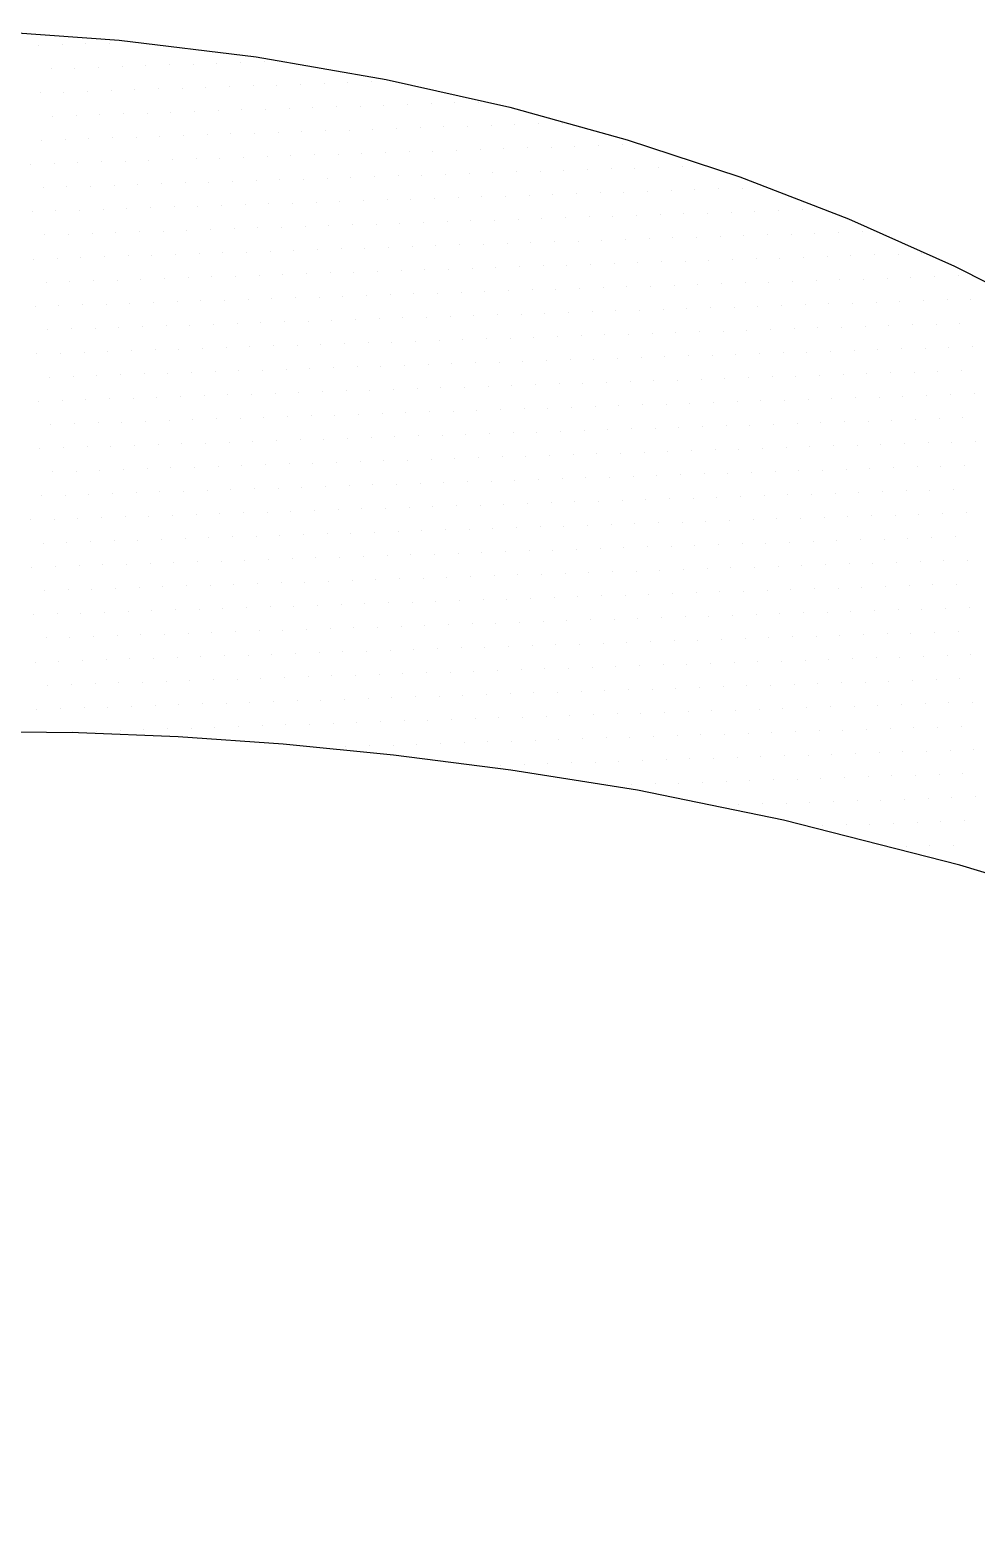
# Model space of a CAD drawing. Header units: metres. Extents: x -81 to 63023, y -186 to 109005.
# Drawn here: x 64.018 to 64.2718, y -10.4087 to -10.0105 of the extents above; entities that cross this region are included whole.
import ezdxf

# ---------------------------------------------------------------- set-up
doc = ezdxf.new("R2010")
doc.units = ezdxf.units.M
doc.layers.add('LIN010CO', color=2, linetype='Continuous')

# ---------------------------------------------------------------- blocks, each defined once
blk = doc.blocks.new('*X20')
at = {"color": 0}
for p, q in [((261.604125, 628.51665), (261.604125, 628.51665)), ((261.610475, 628.51665), (261.610475, 628.51665)), ((261.616825, 628.51665), (261.616825, 628.51665)), ((261.623175, 628.51665), (261.623175, 628.51665)), ((261.629525, 628.51665), (261.629525, 628.51665)), ((261.5692, 628.5103), (261.5692, 628.5103)), ((261.57555, 628.5103), (261.57555, 628.5103)), ((261.5819, 628.5103), (261.5819, 628.5103)), ((261.58825, 628.5103), (261.58825, 628.5103)), ((261.5946, 628.5103), (261.5946, 628.5103)), ((261.60095, 628.5103), (261.60095, 628.5103)), ((261.6073, 628.5103), (261.6073, 628.5103)), ((261.61365, 628.5103), (261.61365, 628.5103)), ((261.62, 628.5103), (261.62, 628.5103)), ((261.62635, 628.5103), (261.62635, 628.5103)), ((261.540625, 628.50395), (261.540625, 628.50395)), ((261.546975, 628.50395), (261.546975, 628.50395)), ((261.553325, 628.50395), (261.553325, 628.50395)), ((261.559675, 628.50395), (261.559675, 628.50395)), ((261.566025, 628.50395), (261.566025, 628.50395)), ((261.572375, 628.50395), (261.572375, 628.50395)), ((261.578725, 628.50395), (261.578725, 628.50395)), ((261.585075, 628.50395), (261.585075, 628.50395)), ((261.591425, 628.50395), (261.591425, 628.50395)), ((261.597775, 628.50395), (261.597775, 628.50395)), ((261.604125, 628.50395), (261.604125, 628.50395)), ((261.610475, 628.50395), (261.610475, 628.50395)), ((261.616825, 628.50395), (261.616825, 628.50395)), ((261.623175, 628.50395), (261.623175, 628.50395)), ((261.629525, 628.50395), (261.629525, 628.50395)), ((261.51205, 628.4976), (261.51205, 628.4976)), ((261.5184, 628.4976), (261.5184, 628.4976)), ((261.52475, 628.4976), (261.52475, 628.4976)), ((261.5311, 628.4976), (261.5311, 628.4976)), ((261.53745, 628.4976), (261.53745, 628.4976)), ((261.5438, 628.4976), (261.5438, 628.4976)), ((261.55015, 628.4976), (261.55015, 628.4976)), ((261.5565, 628.4976), (261.5565, 628.4976)), ((261.56285, 628.4976), (261.56285, 628.4976)), ((261.5692, 628.4976), (261.5692, 628.4976)), ((261.57555, 628.4976), (261.57555, 628.4976)), ((261.5819, 628.4976), (261.5819, 628.4976)), ((261.58825, 628.4976), (261.58825, 628.4976)), ((261.5946, 628.4976), (261.5946, 628.4976)), ((261.60095, 628.4976), (261.60095, 628.4976)), ((261.6073, 628.4976), (261.6073, 628.4976)), ((261.61365, 628.4976), (261.61365, 628.4976)), ((261.62, 628.4976), (261.62, 628.4976)), ((261.62635, 628.4976), (261.62635, 628.4976)), ((261.489825, 628.49125), (261.489825, 628.49125)), ((261.496175, 628.49125), (261.496175, 628.49125)), ((261.502525, 628.49125), (261.502525, 628.49125)), ((261.508875, 628.49125), (261.508875, 628.49125)), ((261.515225, 628.49125), (261.515225, 628.49125)), ((261.521575, 628.49125), (261.521575, 628.49125)), ((261.527925, 628.49125), (261.527925, 628.49125)), ((261.534275, 628.49125), (261.534275, 628.49125)), ((261.540625, 628.49125), (261.540625, 628.49125)), ((261.546975, 628.49125), (261.546975, 628.49125)), ((261.553325, 628.49125), (261.553325, 628.49125)), ((261.559675, 628.49125), (261.559675, 628.49125)), ((261.566025, 628.49125), (261.566025, 628.49125)), ((261.572375, 628.49125), (261.572375, 628.49125)), ((261.578725, 628.49125), (261.578725, 628.49125)), ((261.585075, 628.49125), (261.585075, 628.49125)), ((261.591425, 628.49125), (261.591425, 628.49125)), ((261.597775, 628.49125), (261.597775, 628.49125)), ((261.604125, 628.49125), (261.604125, 628.49125)), ((261.610475, 628.49125), (261.610475, 628.49125)), ((261.616825, 628.49125), (261.616825, 628.49125)), ((261.623175, 628.49125), (261.623175, 628.49125)), ((261.629525, 628.49125), (261.629525, 628.49125)), ((261.47395, 628.4849), (261.47395, 628.4849)), ((261.4803, 628.4849), (261.4803, 628.4849)), ((261.48665, 628.4849), (261.48665, 628.4849)), ((261.493, 628.4849), (261.493, 628.4849)), ((261.49935, 628.4849), (261.49935, 628.4849)), ((261.5057, 628.4849), (261.5057, 628.4849)), ((261.51205, 628.4849), (261.51205, 628.4849)), ((261.5184, 628.4849), (261.5184, 628.4849)), ((261.52475, 628.4849), (261.52475, 628.4849)), ((261.5311, 628.4849), (261.5311, 628.4849)), ((261.53745, 628.4849), (261.53745, 628.4849)), ((261.5438, 628.4849), (261.5438, 628.4849)), ((261.55015, 628.4849), (261.55015, 628.4849)), ((261.5565, 628.4849), (261.5565, 628.4849)), ((261.56285, 628.4849), (261.56285, 628.4849)), ((261.5692, 628.4849), (261.5692, 628.4849)), ((261.57555, 628.4849), (261.57555, 628.4849)), ((261.5819, 628.4849), (261.5819, 628.4849)), ((261.58825, 628.4849), (261.58825, 628.4849)), ((261.5946, 628.4849), (261.5946, 628.4849)), ((261.60095, 628.4849), (261.60095, 628.4849)), ((261.6073, 628.4849), (261.6073, 628.4849)), ((261.61365, 628.4849), (261.61365, 628.4849)), ((261.62, 628.4849), (261.62, 628.4849)), ((261.62635, 628.4849), (261.62635, 628.4849)), ((261.6327, 628.4849), (261.6327, 628.4849)), ((261.451725, 628.47855), (261.451725, 628.47855)), ((261.458075, 628.47855), (261.458075, 628.47855)), ((261.464425, 628.47855), (261.464425, 628.47855)), ((261.470775, 628.47855), (261.470775, 628.47855)), ((261.477125, 628.47855), (261.477125, 628.47855)), ((261.483475, 628.47855), (261.483475, 628.47855)), ((261.489825, 628.47855), (261.489825, 628.47855)), ((261.496175, 628.47855), (261.496175, 628.47855)), ((261.502525, 628.47855), (261.502525, 628.47855)), ((261.508875, 628.47855), (261.508875, 628.47855)), ((261.515225, 628.47855), (261.515225, 628.47855)), ((261.521575, 628.47855), (261.521575, 628.47855)), ((261.527925, 628.47855), (261.527925, 628.47855)), ((261.534275, 628.47855), (261.534275, 628.47855)), ((261.540625, 628.47855), (261.540625, 628.47855)), ((261.546975, 628.47855), (261.546975, 628.47855)), ((261.553325, 628.47855), (261.553325, 628.47855)), ((261.559675, 628.47855), (261.559675, 628.47855)), ((261.566025, 628.47855), (261.566025, 628.47855)), ((261.572375, 628.47855), (261.572375, 628.47855)), ((261.578725, 628.47855), (261.578725, 628.47855)), ((261.585075, 628.47855), (261.585075, 628.47855)), ((261.591425, 628.47855), (261.591425, 628.47855)), ((261.597775, 628.47855), (261.597775, 628.47855)), ((261.604125, 628.47855), (261.604125, 628.47855)), ((261.610475, 628.47855), (261.610475, 628.47855)), ((261.616825, 628.47855), (261.616825, 628.47855)), ((261.623175, 628.47855), (261.623175, 628.47855)), ((261.629525, 628.47855), (261.629525, 628.47855)), ((261.43585, 628.4722), (261.43585, 628.4722)), ((261.4422, 628.4722), (261.4422, 628.4722)), ((261.44855, 628.4722), (261.44855, 628.4722)), ((261.4549, 628.4722), (261.4549, 628.4722)), ((261.46125, 628.4722), (261.46125, 628.4722)), ((261.4676, 628.4722), (261.4676, 628.4722)), ((261.47395, 628.4722), (261.47395, 628.4722)), ((261.4803, 628.4722), (261.4803, 628.4722)), ((261.48665, 628.4722), (261.48665, 628.4722)), ((261.493, 628.4722), (261.493, 628.4722)), ((261.49935, 628.4722), (261.49935, 628.4722)), ((261.5057, 628.4722), (261.5057, 628.4722)), ((261.51205, 628.4722), (261.51205, 628.4722)), ((261.5184, 628.4722), (261.5184, 628.4722)), ((261.52475, 628.4722), (261.52475, 628.4722)), ((261.5311, 628.4722), (261.5311, 628.4722)), ((261.53745, 628.4722), (261.53745, 628.4722)), ((261.5438, 628.4722), (261.5438, 628.4722)), ((261.55015, 628.4722), (261.55015, 628.4722)), ((261.5565, 628.4722), (261.5565, 628.4722)), ((261.56285, 628.4722), (261.56285, 628.4722)), ((261.5692, 628.4722), (261.5692, 628.4722)), ((261.57555, 628.4722), (261.57555, 628.4722)), ((261.5819, 628.4722), (261.5819, 628.4722)), ((261.58825, 628.4722), (261.58825, 628.4722)), ((261.5946, 628.4722), (261.5946, 628.4722)), ((261.60095, 628.4722), (261.60095, 628.4722)), ((261.6073, 628.4722), (261.6073, 628.4722)), ((261.61365, 628.4722), (261.61365, 628.4722)), ((261.62, 628.4722), (261.62, 628.4722)), ((261.62635, 628.4722), (261.62635, 628.4722)), ((261.6327, 628.4722), (261.6327, 628.4722)), ((261.426325, 628.46585), (261.426325, 628.46585)), ((261.432675, 628.46585), (261.432675, 628.46585)), ((261.439025, 628.46585), (261.439025, 628.46585)), ((261.445375, 628.46585), (261.445375, 628.46585)), ((261.451725, 628.46585), (261.451725, 628.46585)), ((261.458075, 628.46585), (261.458075, 628.46585)), ((261.464425, 628.46585), (261.464425, 628.46585)), ((261.470775, 628.46585), (261.470775, 628.46585)), ((261.477125, 628.46585), (261.477125, 628.46585)), ((261.483475, 628.46585), (261.483475, 628.46585)), ((261.489825, 628.46585), (261.489825, 628.46585)), ((261.496175, 628.46585), (261.496175, 628.46585)), ((261.502525, 628.46585), (261.502525, 628.46585)), ((261.508875, 628.46585), (261.508875, 628.46585)), ((261.515225, 628.46585), (261.515225, 628.46585)), ((261.521575, 628.46585), (261.521575, 628.46585)), ((261.527925, 628.46585), (261.527925, 628.46585)), ((261.534275, 628.46585), (261.534275, 628.46585)), ((261.540625, 628.46585), (261.540625, 628.46585)), ((261.546975, 628.46585), (261.546975, 628.46585)), ((261.553325, 628.46585), (261.553325, 628.46585)), ((261.559675, 628.46585), (261.559675, 628.46585)), ((261.566025, 628.46585), (261.566025, 628.46585)), ((261.572375, 628.46585), (261.572375, 628.46585)), ((261.578725, 628.46585), (261.578725, 628.46585)), ((261.585075, 628.46585), (261.585075, 628.46585)), ((261.591425, 628.46585), (261.591425, 628.46585)), ((261.597775, 628.46585), (261.597775, 628.46585)), ((261.604125, 628.46585), (261.604125, 628.46585)), ((261.610475, 628.46585), (261.610475, 628.46585)), ((261.616825, 628.46585), (261.616825, 628.46585)), ((261.623175, 628.46585), (261.623175, 628.46585)), ((261.629525, 628.46585), (261.629525, 628.46585)), ((261.41045, 628.4595), (261.41045, 628.4595)), ((261.4168, 628.4595), (261.4168, 628.4595)), ((261.42315, 628.4595), (261.42315, 628.4595)), ((261.4295, 628.4595), (261.4295, 628.4595)), ((261.43585, 628.4595), (261.43585, 628.4595)), ((261.4422, 628.4595), (261.4422, 628.4595)), ((261.44855, 628.4595), (261.44855, 628.4595)), ((261.4549, 628.4595), (261.4549, 628.4595)), ((261.46125, 628.4595), (261.46125, 628.4595)), ((261.4676, 628.4595), (261.4676, 628.4595)), ((261.47395, 628.4595), (261.47395, 628.4595)), ((261.4803, 628.4595), (261.4803, 628.4595)), ((261.48665, 628.4595), (261.48665, 628.4595)), ((261.493, 628.4595), (261.493, 628.4595)), ((261.49935, 628.4595), (261.49935, 628.4595)), ((261.5057, 628.4595), (261.5057, 628.4595)), ((261.51205, 628.4595), (261.51205, 628.4595)), ((261.5184, 628.4595), (261.5184, 628.4595)), ((261.52475, 628.4595), (261.52475, 628.4595)), ((261.5311, 628.4595), (261.5311, 628.4595)), ((261.53745, 628.4595), (261.53745, 628.4595)), ((261.5438, 628.4595), (261.5438, 628.4595)), ((261.55015, 628.4595), (261.55015, 628.4595)), ((261.5565, 628.4595), (261.5565, 628.4595)), ((261.56285, 628.4595), (261.56285, 628.4595)), ((261.5692, 628.4595), (261.5692, 628.4595)), ((261.57555, 628.4595), (261.57555, 628.4595)), ((261.5819, 628.4595), (261.5819, 628.4595)), ((261.58825, 628.4595), (261.58825, 628.4595)), ((261.5946, 628.4595), (261.5946, 628.4595)), ((261.60095, 628.4595), (261.60095, 628.4595)), ((261.6073, 628.4595), (261.6073, 628.4595)), ((261.61365, 628.4595), (261.61365, 628.4595)), ((261.62, 628.4595), (261.62, 628.4595)), ((261.62635, 628.4595), (261.62635, 628.4595)), ((261.6327, 628.4595), (261.6327, 628.4595)), ((261.394575, 628.45315), (261.394575, 628.45315)), ((261.400925, 628.45315), (261.400925, 628.45315)), ((261.407275, 628.45315), (261.407275, 628.45315)), ((261.413625, 628.45315), (261.413625, 628.45315)), ((261.419975, 628.45315), (261.419975, 628.45315)), ((261.426325, 628.45315), (261.426325, 628.45315)), ((261.432675, 628.45315), (261.432675, 628.45315)), ((261.439025, 628.45315), (261.439025, 628.45315)), ((261.445375, 628.45315), (261.445375, 628.45315)), ((261.451725, 628.45315), (261.451725, 628.45315)), ((261.458075, 628.45315), (261.458075, 628.45315)), ((261.464425, 628.45315), (261.464425, 628.45315)), ((261.470775, 628.45315), (261.470775, 628.45315)), ((261.477125, 628.45315), (261.477125, 628.45315)), ((261.483475, 628.45315), (261.483475, 628.45315)), ((261.489825, 628.45315), (261.489825, 628.45315)), ((261.496175, 628.45315), (261.496175, 628.45315)), ((261.502525, 628.45315), (261.502525, 628.45315)), ((261.508875, 628.45315), (261.508875, 628.45315)), ((261.515225, 628.45315), (261.515225, 628.45315)), ((261.521575, 628.45315), (261.521575, 628.45315)), ((261.527925, 628.45315), (261.527925, 628.45315)), ((261.534275, 628.45315), (261.534275, 628.45315)), ((261.540625, 628.45315), (261.540625, 628.45315)), ((261.546975, 628.45315), (261.546975, 628.45315)), ((261.553325, 628.45315), (261.553325, 628.45315)), ((261.559675, 628.45315), (261.559675, 628.45315)), ((261.566025, 628.45315), (261.566025, 628.45315)), ((261.572375, 628.45315), (261.572375, 628.45315)), ((261.578725, 628.45315), (261.578725, 628.45315)), ((261.585075, 628.45315), (261.585075, 628.45315)), ((261.591425, 628.45315), (261.591425, 628.45315)), ((261.597775, 628.45315), (261.597775, 628.45315)), ((261.604125, 628.45315), (261.604125, 628.45315)), ((261.610475, 628.45315), (261.610475, 628.45315)), ((261.616825, 628.45315), (261.616825, 628.45315)), ((261.623175, 628.45315), (261.623175, 628.45315)), ((261.629525, 628.45315), (261.629525, 628.45315)), ((261.38505, 628.4468), (261.38505, 628.4468)), ((261.3914, 628.4468), (261.3914, 628.4468)), ((261.39775, 628.4468), (261.39775, 628.4468)), ((261.4041, 628.4468), (261.4041, 628.4468)), ((261.41045, 628.4468), (261.41045, 628.4468)), ((261.4168, 628.4468), (261.4168, 628.4468)), ((261.42315, 628.4468), (261.42315, 628.4468)), ((261.4295, 628.4468), (261.4295, 628.4468)), ((261.43585, 628.4468), (261.43585, 628.4468)), ((261.4422, 628.4468), (261.4422, 628.4468)), ((261.44855, 628.4468), (261.44855, 628.4468)), ((261.4549, 628.4468), (261.4549, 628.4468)), ((261.46125, 628.4468), (261.46125, 628.4468)), ((261.4676, 628.4468), (261.4676, 628.4468)), ((261.47395, 628.4468), (261.47395, 628.4468)), ((261.4803, 628.4468), (261.4803, 628.4468)), ((261.48665, 628.4468), (261.48665, 628.4468)), ((261.493, 628.4468), (261.493, 628.4468)), ((261.49935, 628.4468), (261.49935, 628.4468)), ((261.5057, 628.4468), (261.5057, 628.4468)), ((261.51205, 628.4468), (261.51205, 628.4468)), ((261.5184, 628.4468), (261.5184, 628.4468)), ((261.52475, 628.4468), (261.52475, 628.4468)), ((261.5311, 628.4468), (261.5311, 628.4468)), ((261.53745, 628.4468), (261.53745, 628.4468)), ((261.5438, 628.4468), (261.5438, 628.4468)), ((261.55015, 628.4468), (261.55015, 628.4468)), ((261.5565, 628.4468), (261.5565, 628.4468)), ((261.56285, 628.4468), (261.56285, 628.4468)), ((261.5692, 628.4468), (261.5692, 628.4468)), ((261.57555, 628.4468), (261.57555, 628.4468)), ((261.5819, 628.4468), (261.5819, 628.4468)), ((261.58825, 628.4468), (261.58825, 628.4468)), ((261.5946, 628.4468), (261.5946, 628.4468)), ((261.60095, 628.4468), (261.60095, 628.4468)), ((261.6073, 628.4468), (261.6073, 628.4468)), ((261.61365, 628.4468), (261.61365, 628.4468)), ((261.62, 628.4468), (261.62, 628.4468)), ((261.62635, 628.4468), (261.62635, 628.4468)), ((261.6327, 628.4468), (261.6327, 628.4468)), ((261.381875, 628.44045), (261.381875, 628.44045)), ((261.388225, 628.44045), (261.388225, 628.44045)), ((261.394575, 628.44045), (261.394575, 628.44045)), ((261.400925, 628.44045), (261.400925, 628.44045)), ((261.407275, 628.44045), (261.407275, 628.44045)), ((261.413625, 628.44045), (261.413625, 628.44045)), ((261.419975, 628.44045), (261.419975, 628.44045)), ((261.426325, 628.44045), (261.426325, 628.44045)), ((261.432675, 628.44045), (261.432675, 628.44045)), ((261.439025, 628.44045), (261.439025, 628.44045)), ((261.445375, 628.44045), (261.445375, 628.44045)), ((261.451725, 628.44045), (261.451725, 628.44045)), ((261.458075, 628.44045), (261.458075, 628.44045)), ((261.464425, 628.44045), (261.464425, 628.44045)), ((261.470775, 628.44045), (261.470775, 628.44045)), ((261.477125, 628.44045), (261.477125, 628.44045)), ((261.483475, 628.44045), (261.483475, 628.44045)), ((261.489825, 628.44045), (261.489825, 628.44045)), ((261.496175, 628.44045), (261.496175, 628.44045)), ((261.502525, 628.44045), (261.502525, 628.44045)), ((261.508875, 628.44045), (261.508875, 628.44045)), ((261.515225, 628.44045), (261.515225, 628.44045)), ((261.521575, 628.44045), (261.521575, 628.44045)), ((261.527925, 628.44045), (261.527925, 628.44045)), ((261.534275, 628.44045), (261.534275, 628.44045)), ((261.540625, 628.44045), (261.540625, 628.44045)), ((261.546975, 628.44045), (261.546975, 628.44045)), ((261.553325, 628.44045), (261.553325, 628.44045)), ((261.559675, 628.44045), (261.559675, 628.44045)), ((261.566025, 628.44045), (261.566025, 628.44045)), ((261.572375, 628.44045), (261.572375, 628.44045)), ((261.578725, 628.44045), (261.578725, 628.44045)), ((261.585075, 628.44045), (261.585075, 628.44045)), ((261.591425, 628.44045), (261.591425, 628.44045)), ((261.597775, 628.44045), (261.597775, 628.44045)), ((261.604125, 628.44045), (261.604125, 628.44045)), ((261.610475, 628.44045), (261.610475, 628.44045)), ((261.616825, 628.44045), (261.616825, 628.44045)), ((261.623175, 628.44045), (261.623175, 628.44045)), ((261.629525, 628.44045), (261.629525, 628.44045)), ((261.38505, 628.4341), (261.38505, 628.4341)), ((261.3914, 628.4341), (261.3914, 628.4341)), ((261.39775, 628.4341), (261.39775, 628.4341)), ((261.4041, 628.4341), (261.4041, 628.4341)), ((261.41045, 628.4341), (261.41045, 628.4341)), ((261.4168, 628.4341), (261.4168, 628.4341)), ((261.42315, 628.4341), (261.42315, 628.4341)), ((261.4295, 628.4341), (261.4295, 628.4341)), ((261.43585, 628.4341), (261.43585, 628.4341)), ((261.4422, 628.4341), (261.4422, 628.4341)), ((261.44855, 628.4341), (261.44855, 628.4341)), ((261.4549, 628.4341), (261.4549, 628.4341)), ((261.46125, 628.4341), (261.46125, 628.4341)), ((261.4676, 628.4341), (261.4676, 628.4341)), ((261.47395, 628.4341), (261.47395, 628.4341)), ((261.4803, 628.4341), (261.4803, 628.4341)), ((261.48665, 628.4341), (261.48665, 628.4341)), ((261.493, 628.4341), (261.493, 628.4341)), ((261.49935, 628.4341), (261.49935, 628.4341)), ((261.5057, 628.4341), (261.5057, 628.4341)), ((261.51205, 628.4341), (261.51205, 628.4341)), ((261.5184, 628.4341), (261.5184, 628.4341)), ((261.52475, 628.4341), (261.52475, 628.4341)), ((261.5311, 628.4341), (261.5311, 628.4341)), ((261.53745, 628.4341), (261.53745, 628.4341)), ((261.5438, 628.4341), (261.5438, 628.4341)), ((261.55015, 628.4341), (261.55015, 628.4341)), ((261.5565, 628.4341), (261.5565, 628.4341)), ((261.56285, 628.4341), (261.56285, 628.4341)), ((261.5692, 628.4341), (261.5692, 628.4341)), ((261.57555, 628.4341), (261.57555, 628.4341)), ((261.5819, 628.4341), (261.5819, 628.4341)), ((261.58825, 628.4341), (261.58825, 628.4341)), ((261.5946, 628.4341), (261.5946, 628.4341)), ((261.60095, 628.4341), (261.60095, 628.4341)), ((261.6073, 628.4341), (261.6073, 628.4341)), ((261.61365, 628.4341), (261.61365, 628.4341)), ((261.62, 628.4341), (261.62, 628.4341)), ((261.62635, 628.4341), (261.62635, 628.4341)), ((261.6327, 628.4341), (261.6327, 628.4341)), ((261.381875, 628.42775), (261.381875, 628.42775)), ((261.388225, 628.42775), (261.388225, 628.42775)), ((261.394575, 628.42775), (261.394575, 628.42775)), ((261.400925, 628.42775), (261.400925, 628.42775)), ((261.407275, 628.42775), (261.407275, 628.42775)), ((261.413625, 628.42775), (261.413625, 628.42775)), ((261.419975, 628.42775), (261.419975, 628.42775)), ((261.426325, 628.42775), (261.426325, 628.42775)), ((261.432675, 628.42775), (261.432675, 628.42775)), ((261.439025, 628.42775), (261.439025, 628.42775)), ((261.445375, 628.42775), (261.445375, 628.42775)), ((261.451725, 628.42775), (261.451725, 628.42775)), ((261.458075, 628.42775), (261.458075, 628.42775)), ((261.464425, 628.42775), (261.464425, 628.42775)), ((261.470775, 628.42775), (261.470775, 628.42775)), ((261.477125, 628.42775), (261.477125, 628.42775)), ((261.483475, 628.42775), (261.483475, 628.42775)), ((261.489825, 628.42775), (261.489825, 628.42775)), ((261.496175, 628.42775), (261.496175, 628.42775)), ((261.502525, 628.42775), (261.502525, 628.42775)), ((261.508875, 628.42775), (261.508875, 628.42775)), ((261.515225, 628.42775), (261.515225, 628.42775)), ((261.521575, 628.42775), (261.521575, 628.42775)), ((261.527925, 628.42775), (261.527925, 628.42775)), ((261.534275, 628.42775), (261.534275, 628.42775)), ((261.540625, 628.42775), (261.540625, 628.42775)), ((261.546975, 628.42775), (261.546975, 628.42775)), ((261.553325, 628.42775), (261.553325, 628.42775)), ((261.559675, 628.42775), (261.559675, 628.42775)), ((261.566025, 628.42775), (261.566025, 628.42775)), ((261.572375, 628.42775), (261.572375, 628.42775)), ((261.578725, 628.42775), (261.578725, 628.42775)), ((261.585075, 628.42775), (261.585075, 628.42775)), ((261.591425, 628.42775), (261.591425, 628.42775)), ((261.597775, 628.42775), (261.597775, 628.42775)), ((261.604125, 628.42775), (261.604125, 628.42775)), ((261.610475, 628.42775), (261.610475, 628.42775)), ((261.616825, 628.42775), (261.616825, 628.42775)), ((261.623175, 628.42775), (261.623175, 628.42775)), ((261.629525, 628.42775), (261.629525, 628.42775)), ((261.38505, 628.4214), (261.38505, 628.4214)), ((261.3914, 628.4214), (261.3914, 628.4214)), ((261.39775, 628.4214), (261.39775, 628.4214)), ((261.4041, 628.4214), (261.4041, 628.4214)), ((261.41045, 628.4214), (261.41045, 628.4214)), ((261.4168, 628.4214), (261.4168, 628.4214)), ((261.42315, 628.4214), (261.42315, 628.4214)), ((261.4295, 628.4214), (261.4295, 628.4214)), ((261.43585, 628.4214), (261.43585, 628.4214)), ((261.4422, 628.4214), (261.4422, 628.4214)), ((261.44855, 628.4214), (261.44855, 628.4214)), ((261.4549, 628.4214), (261.4549, 628.4214)), ((261.46125, 628.4214), (261.46125, 628.4214)), ((261.4676, 628.4214), (261.4676, 628.4214)), ((261.47395, 628.4214), (261.47395, 628.4214)), ((261.4803, 628.4214), (261.4803, 628.4214)), ((261.48665, 628.4214), (261.48665, 628.4214)), ((261.493, 628.4214), (261.493, 628.4214)), ((261.49935, 628.4214), (261.49935, 628.4214)), ((261.5057, 628.4214), (261.5057, 628.4214)), ((261.51205, 628.4214), (261.51205, 628.4214)), ((261.5184, 628.4214), (261.5184, 628.4214)), ((261.52475, 628.4214), (261.52475, 628.4214)), ((261.5311, 628.4214), (261.5311, 628.4214)), ((261.53745, 628.4214), (261.53745, 628.4214)), ((261.5438, 628.4214), (261.5438, 628.4214)), ((261.55015, 628.4214), (261.55015, 628.4214)), ((261.5565, 628.4214), (261.5565, 628.4214)), ((261.56285, 628.4214), (261.56285, 628.4214)), ((261.5692, 628.4214), (261.5692, 628.4214)), ((261.57555, 628.4214), (261.57555, 628.4214)), ((261.5819, 628.4214), (261.5819, 628.4214)), ((261.58825, 628.4214), (261.58825, 628.4214)), ((261.5946, 628.4214), (261.5946, 628.4214)), ((261.60095, 628.4214), (261.60095, 628.4214)), ((261.6073, 628.4214), (261.6073, 628.4214)), ((261.61365, 628.4214), (261.61365, 628.4214)), ((261.62, 628.4214), (261.62, 628.4214)), ((261.62635, 628.4214), (261.62635, 628.4214)), ((261.6327, 628.4214), (261.6327, 628.4214)), ((261.381875, 628.41505), (261.381875, 628.41505)), ((261.388225, 628.41505), (261.388225, 628.41505)), ((261.394575, 628.41505), (261.394575, 628.41505)), ((261.400925, 628.41505), (261.400925, 628.41505)), ((261.407275, 628.41505), (261.407275, 628.41505)), ((261.413625, 628.41505), (261.413625, 628.41505)), ((261.419975, 628.41505), (261.419975, 628.41505)), ((261.426325, 628.41505), (261.426325, 628.41505)), ((261.432675, 628.41505), (261.432675, 628.41505)), ((261.439025, 628.41505), (261.439025, 628.41505)), ((261.445375, 628.41505), (261.445375, 628.41505)), ((261.451725, 628.41505), (261.451725, 628.41505)), ((261.458075, 628.41505), (261.458075, 628.41505)), ((261.464425, 628.41505), (261.464425, 628.41505)), ((261.470775, 628.41505), (261.470775, 628.41505)), ((261.477125, 628.41505), (261.477125, 628.41505)), ((261.483475, 628.41505), (261.483475, 628.41505)), ((261.489825, 628.41505), (261.489825, 628.41505)), ((261.496175, 628.41505), (261.496175, 628.41505)), ((261.502525, 628.41505), (261.502525, 628.41505)), ((261.508875, 628.41505), (261.508875, 628.41505)), ((261.515225, 628.41505), (261.515225, 628.41505)), ((261.521575, 628.41505), (261.521575, 628.41505)), ((261.527925, 628.41505), (261.527925, 628.41505)), ((261.534275, 628.41505), (261.534275, 628.41505)), ((261.540625, 628.41505), (261.540625, 628.41505)), ((261.546975, 628.41505), (261.546975, 628.41505)), ((261.553325, 628.41505), (261.553325, 628.41505)), ((261.559675, 628.41505), (261.559675, 628.41505)), ((261.566025, 628.41505), (261.566025, 628.41505)), ((261.572375, 628.41505), (261.572375, 628.41505)), ((261.578725, 628.41505), (261.578725, 628.41505)), ((261.585075, 628.41505), (261.585075, 628.41505)), ((261.591425, 628.41505), (261.591425, 628.41505)), ((261.597775, 628.41505), (261.597775, 628.41505)), ((261.604125, 628.41505), (261.604125, 628.41505)), ((261.610475, 628.41505), (261.610475, 628.41505)), ((261.616825, 628.41505), (261.616825, 628.41505)), ((261.623175, 628.41505), (261.623175, 628.41505)), ((261.629525, 628.41505), (261.629525, 628.41505)), ((261.38505, 628.4087), (261.38505, 628.4087)), ((261.3914, 628.4087), (261.3914, 628.4087)), ((261.39775, 628.4087), (261.39775, 628.4087)), ((261.4041, 628.4087), (261.4041, 628.4087)), ((261.41045, 628.4087), (261.41045, 628.4087)), ((261.4168, 628.4087), (261.4168, 628.4087)), ((261.42315, 628.4087), (261.42315, 628.4087)), ((261.4295, 628.4087), (261.4295, 628.4087)), ((261.43585, 628.4087), (261.43585, 628.4087)), ((261.4422, 628.4087), (261.4422, 628.4087)), ((261.44855, 628.4087), (261.44855, 628.4087)), ((261.4549, 628.4087), (261.4549, 628.4087)), ((261.46125, 628.4087), (261.46125, 628.4087)), ((261.4676, 628.4087), (261.4676, 628.4087)), ((261.47395, 628.4087), (261.47395, 628.4087)), ((261.4803, 628.4087), (261.4803, 628.4087)), ((261.48665, 628.4087), (261.48665, 628.4087)), ((261.493, 628.4087), (261.493, 628.4087)), ((261.49935, 628.4087), (261.49935, 628.4087)), ((261.5057, 628.4087), (261.5057, 628.4087)), ((261.51205, 628.4087), (261.51205, 628.4087)), ((261.5184, 628.4087), (261.5184, 628.4087)), ((261.52475, 628.4087), (261.52475, 628.4087)), ((261.5311, 628.4087), (261.5311, 628.4087)), ((261.53745, 628.4087), (261.53745, 628.4087)), ((261.5438, 628.4087), (261.5438, 628.4087)), ((261.55015, 628.4087), (261.55015, 628.4087)), ((261.5565, 628.4087), (261.5565, 628.4087)), ((261.56285, 628.4087), (261.56285, 628.4087)), ((261.5692, 628.4087), (261.5692, 628.4087)), ((261.57555, 628.4087), (261.57555, 628.4087)), ((261.5819, 628.4087), (261.5819, 628.4087)), ((261.58825, 628.4087), (261.58825, 628.4087)), ((261.5946, 628.4087), (261.5946, 628.4087)), ((261.60095, 628.4087), (261.60095, 628.4087)), ((261.6073, 628.4087), (261.6073, 628.4087)), ((261.61365, 628.4087), (261.61365, 628.4087)), ((261.62, 628.4087), (261.62, 628.4087)), ((261.62635, 628.4087), (261.62635, 628.4087)), ((261.6327, 628.4087), (261.6327, 628.4087)), ((261.381875, 628.40235), (261.381875, 628.40235)), ((261.388225, 628.40235), (261.388225, 628.40235)), ((261.394575, 628.40235), (261.394575, 628.40235)), ((261.400925, 628.40235), (261.400925, 628.40235)), ((261.407275, 628.40235), (261.407275, 628.40235)), ((261.413625, 628.40235), (261.413625, 628.40235)), ((261.419975, 628.40235), (261.419975, 628.40235)), ((261.426325, 628.40235), (261.426325, 628.40235)), ((261.432675, 628.40235), (261.432675, 628.40235)), ((261.439025, 628.40235), (261.439025, 628.40235)), ((261.445375, 628.40235), (261.445375, 628.40235)), ((261.451725, 628.40235), (261.451725, 628.40235)), ((261.458075, 628.40235), (261.458075, 628.40235)), ((261.464425, 628.40235), (261.464425, 628.40235)), ((261.470775, 628.40235), (261.470775, 628.40235)), ((261.477125, 628.40235), (261.477125, 628.40235)), ((261.483475, 628.40235), (261.483475, 628.40235)), ((261.489825, 628.40235), (261.489825, 628.40235)), ((261.496175, 628.40235), (261.496175, 628.40235)), ((261.502525, 628.40235), (261.502525, 628.40235)), ((261.508875, 628.40235), (261.508875, 628.40235)), ((261.515225, 628.40235), (261.515225, 628.40235)), ((261.521575, 628.40235), (261.521575, 628.40235)), ((261.527925, 628.40235), (261.527925, 628.40235)), ((261.534275, 628.40235), (261.534275, 628.40235)), ((261.540625, 628.40235), (261.540625, 628.40235)), ((261.546975, 628.40235), (261.546975, 628.40235)), ((261.553325, 628.40235), (261.553325, 628.40235)), ((261.559675, 628.40235), (261.559675, 628.40235)), ((261.566025, 628.40235), (261.566025, 628.40235)), ((261.572375, 628.40235), (261.572375, 628.40235)), ((261.578725, 628.40235), (261.578725, 628.40235)), ((261.585075, 628.40235), (261.585075, 628.40235)), ((261.591425, 628.40235), (261.591425, 628.40235)), ((261.597775, 628.40235), (261.597775, 628.40235)), ((261.604125, 628.40235), (261.604125, 628.40235)), ((261.610475, 628.40235), (261.610475, 628.40235)), ((261.616825, 628.40235), (261.616825, 628.40235)), ((261.623175, 628.40235), (261.623175, 628.40235)), ((261.629525, 628.40235), (261.629525, 628.40235)), ((261.38505, 628.396), (261.38505, 628.396)), ((261.3914, 628.396), (261.3914, 628.396)), ((261.39775, 628.396), (261.39775, 628.396)), ((261.4041, 628.396), (261.4041, 628.396)), ((261.41045, 628.396), (261.41045, 628.396)), ((261.4168, 628.396), (261.4168, 628.396)), ((261.42315, 628.396), (261.42315, 628.396)), ((261.4295, 628.396), (261.4295, 628.396)), ((261.43585, 628.396), (261.43585, 628.396)), ((261.4422, 628.396), (261.4422, 628.396)), ((261.44855, 628.396), (261.44855, 628.396)), ((261.4549, 628.396), (261.4549, 628.396)), ((261.46125, 628.396), (261.46125, 628.396)), ((261.4676, 628.396), (261.4676, 628.396)), ((261.47395, 628.396), (261.47395, 628.396)), ((261.4803, 628.396), (261.4803, 628.396)), ((261.48665, 628.396), (261.48665, 628.396)), ((261.493, 628.396), (261.493, 628.396)), ((261.49935, 628.396), (261.49935, 628.396)), ((261.5057, 628.396), (261.5057, 628.396)), ((261.51205, 628.396), (261.51205, 628.396)), ((261.5184, 628.396), (261.5184, 628.396)), ((261.52475, 628.396), (261.52475, 628.396)), ((261.5311, 628.396), (261.5311, 628.396)), ((261.53745, 628.396), (261.53745, 628.396)), ((261.5438, 628.396), (261.5438, 628.396)), ((261.55015, 628.396), (261.55015, 628.396)), ((261.5565, 628.396), (261.5565, 628.396)), ((261.56285, 628.396), (261.56285, 628.396)), ((261.5692, 628.396), (261.5692, 628.396)), ((261.57555, 628.396), (261.57555, 628.396)), ((261.5819, 628.396), (261.5819, 628.396)), ((261.58825, 628.396), (261.58825, 628.396)), ((261.5946, 628.396), (261.5946, 628.396)), ((261.60095, 628.396), (261.60095, 628.396)), ((261.6073, 628.396), (261.6073, 628.396)), ((261.61365, 628.396), (261.61365, 628.396)), ((261.62, 628.396), (261.62, 628.396)), ((261.62635, 628.396), (261.62635, 628.396)), ((261.6327, 628.396), (261.6327, 628.396)), ((261.388225, 628.38965), (261.388225, 628.38965)), ((261.394575, 628.38965), (261.394575, 628.38965)), ((261.400925, 628.38965), (261.400925, 628.38965)), ((261.407275, 628.38965), (261.407275, 628.38965)), ((261.413625, 628.38965), (261.413625, 628.38965)), ((261.419975, 628.38965), (261.419975, 628.38965)), ((261.426325, 628.38965), (261.426325, 628.38965)), ((261.432675, 628.38965), (261.432675, 628.38965)), ((261.439025, 628.38965), (261.439025, 628.38965)), ((261.445375, 628.38965), (261.445375, 628.38965)), ((261.451725, 628.38965), (261.451725, 628.38965)), ((261.458075, 628.38965), (261.458075, 628.38965)), ((261.464425, 628.38965), (261.464425, 628.38965)), ((261.470775, 628.38965), (261.470775, 628.38965)), ((261.477125, 628.38965), (261.477125, 628.38965)), ((261.483475, 628.38965), (261.483475, 628.38965)), ((261.489825, 628.38965), (261.489825, 628.38965)), ((261.496175, 628.38965), (261.496175, 628.38965)), ((261.502525, 628.38965), (261.502525, 628.38965)), ((261.508875, 628.38965), (261.508875, 628.38965)), ((261.515225, 628.38965), (261.515225, 628.38965)), ((261.521575, 628.38965), (261.521575, 628.38965)), ((261.527925, 628.38965), (261.527925, 628.38965)), ((261.534275, 628.38965), (261.534275, 628.38965)), ((261.540625, 628.38965), (261.540625, 628.38965)), ((261.546975, 628.38965), (261.546975, 628.38965)), ((261.553325, 628.38965), (261.553325, 628.38965)), ((261.559675, 628.38965), (261.559675, 628.38965)), ((261.566025, 628.38965), (261.566025, 628.38965)), ((261.572375, 628.38965), (261.572375, 628.38965)), ((261.578725, 628.38965), (261.578725, 628.38965)), ((261.585075, 628.38965), (261.585075, 628.38965)), ((261.591425, 628.38965), (261.591425, 628.38965)), ((261.597775, 628.38965), (261.597775, 628.38965)), ((261.604125, 628.38965), (261.604125, 628.38965)), ((261.610475, 628.38965), (261.610475, 628.38965)), ((261.616825, 628.38965), (261.616825, 628.38965)), ((261.623175, 628.38965), (261.623175, 628.38965)), ((261.629525, 628.38965), (261.629525, 628.38965)), ((261.635875, 628.38965), (261.635875, 628.38965)), ((261.38505, 628.3833), (261.38505, 628.3833)), ((261.3914, 628.3833), (261.3914, 628.3833)), ((261.39775, 628.3833), (261.39775, 628.3833)), ((261.4041, 628.3833), (261.4041, 628.3833)), ((261.41045, 628.3833), (261.41045, 628.3833)), ((261.4168, 628.3833), (261.4168, 628.3833)), ((261.42315, 628.3833), (261.42315, 628.3833)), ((261.4295, 628.3833), (261.4295, 628.3833)), ((261.43585, 628.3833), (261.43585, 628.3833)), ((261.4422, 628.3833), (261.4422, 628.3833)), ((261.44855, 628.3833), (261.44855, 628.3833)), ((261.4549, 628.3833), (261.4549, 628.3833)), ((261.46125, 628.3833), (261.46125, 628.3833)), ((261.4676, 628.3833), (261.4676, 628.3833)), ((261.47395, 628.3833), (261.47395, 628.3833)), ((261.4803, 628.3833), (261.4803, 628.3833)), ((261.48665, 628.3833), (261.48665, 628.3833)), ((261.493, 628.3833), (261.493, 628.3833)), ((261.49935, 628.3833), (261.49935, 628.3833)), ((261.5057, 628.3833), (261.5057, 628.3833)), ((261.51205, 628.3833), (261.51205, 628.3833)), ((261.5184, 628.3833), (261.5184, 628.3833)), ((261.52475, 628.3833), (261.52475, 628.3833)), ((261.5311, 628.3833), (261.5311, 628.3833)), ((261.53745, 628.3833), (261.53745, 628.3833)), ((261.5438, 628.3833), (261.5438, 628.3833)), ((261.55015, 628.3833), (261.55015, 628.3833)), ((261.5565, 628.3833), (261.5565, 628.3833)), ((261.56285, 628.3833), (261.56285, 628.3833)), ((261.5692, 628.3833), (261.5692, 628.3833)), ((261.57555, 628.3833), (261.57555, 628.3833)), ((261.5819, 628.3833), (261.5819, 628.3833)), ((261.58825, 628.3833), (261.58825, 628.3833)), ((261.5946, 628.3833), (261.5946, 628.3833)), ((261.60095, 628.3833), (261.60095, 628.3833)), ((261.6073, 628.3833), (261.6073, 628.3833)), ((261.61365, 628.3833), (261.61365, 628.3833)), ((261.62, 628.3833), (261.62, 628.3833)), ((261.62635, 628.3833), (261.62635, 628.3833)), ((261.6327, 628.3833), (261.6327, 628.3833)), ((261.388225, 628.37695), (261.388225, 628.37695)), ((261.394575, 628.37695), (261.394575, 628.37695)), ((261.400925, 628.37695), (261.400925, 628.37695)), ((261.407275, 628.37695), (261.407275, 628.37695)), ((261.413625, 628.37695), (261.413625, 628.37695)), ((261.419975, 628.37695), (261.419975, 628.37695)), ((261.426325, 628.37695), (261.426325, 628.37695)), ((261.432675, 628.37695), (261.432675, 628.37695)), ((261.439025, 628.37695), (261.439025, 628.37695)), ((261.445375, 628.37695), (261.445375, 628.37695)), ((261.451725, 628.37695), (261.451725, 628.37695)), ((261.458075, 628.37695), (261.458075, 628.37695)), ((261.464425, 628.37695), (261.464425, 628.37695)), ((261.470775, 628.37695), (261.470775, 628.37695)), ((261.477125, 628.37695), (261.477125, 628.37695)), ((261.483475, 628.37695), (261.483475, 628.37695)), ((261.489825, 628.37695), (261.489825, 628.37695)), ((261.496175, 628.37695), (261.496175, 628.37695)), ((261.502525, 628.37695), (261.502525, 628.37695)), ((261.508875, 628.37695), (261.508875, 628.37695)), ((261.515225, 628.37695), (261.515225, 628.37695)), ((261.521575, 628.37695), (261.521575, 628.37695)), ((261.527925, 628.37695), (261.527925, 628.37695)), ((261.534275, 628.37695), (261.534275, 628.37695)), ((261.540625, 628.37695), (261.540625, 628.37695)), ((261.546975, 628.37695), (261.546975, 628.37695)), ((261.553325, 628.37695), (261.553325, 628.37695)), ((261.559675, 628.37695), (261.559675, 628.37695)), ((261.566025, 628.37695), (261.566025, 628.37695)), ((261.572375, 628.37695), (261.572375, 628.37695)), ((261.578725, 628.37695), (261.578725, 628.37695)), ((261.585075, 628.37695), (261.585075, 628.37695)), ((261.591425, 628.37695), (261.591425, 628.37695)), ((261.597775, 628.37695), (261.597775, 628.37695)), ((261.604125, 628.37695), (261.604125, 628.37695)), ((261.610475, 628.37695), (261.610475, 628.37695)), ((261.616825, 628.37695), (261.616825, 628.37695)), ((261.623175, 628.37695), (261.623175, 628.37695)), ((261.629525, 628.37695), (261.629525, 628.37695)), ((261.635875, 628.37695), (261.635875, 628.37695)), ((261.38505, 628.3706), (261.38505, 628.3706)), ((261.3914, 628.3706), (261.3914, 628.3706)), ((261.39775, 628.3706), (261.39775, 628.3706)), ((261.4041, 628.3706), (261.4041, 628.3706)), ((261.41045, 628.3706), (261.41045, 628.3706)), ((261.4168, 628.3706), (261.4168, 628.3706)), ((261.42315, 628.3706), (261.42315, 628.3706)), ((261.4295, 628.3706), (261.4295, 628.3706)), ((261.43585, 628.3706), (261.43585, 628.3706)), ((261.4422, 628.3706), (261.4422, 628.3706)), ((261.44855, 628.3706), (261.44855, 628.3706)), ((261.4549, 628.3706), (261.4549, 628.3706)), ((261.46125, 628.3706), (261.46125, 628.3706)), ((261.4676, 628.3706), (261.4676, 628.3706)), ((261.47395, 628.3706), (261.47395, 628.3706)), ((261.4803, 628.3706), (261.4803, 628.3706)), ((261.48665, 628.3706), (261.48665, 628.3706)), ((261.493, 628.3706), (261.493, 628.3706)), ((261.49935, 628.3706), (261.49935, 628.3706)), ((261.5057, 628.3706), (261.5057, 628.3706)), ((261.51205, 628.3706), (261.51205, 628.3706)), ((261.5184, 628.3706), (261.5184, 628.3706)), ((261.52475, 628.3706), (261.52475, 628.3706)), ((261.5311, 628.3706), (261.5311, 628.3706)), ((261.53745, 628.3706), (261.53745, 628.3706)), ((261.5438, 628.3706), (261.5438, 628.3706)), ((261.55015, 628.3706), (261.55015, 628.3706)), ((261.5565, 628.3706), (261.5565, 628.3706)), ((261.56285, 628.3706), (261.56285, 628.3706)), ((261.5692, 628.3706), (261.5692, 628.3706)), ((261.57555, 628.3706), (261.57555, 628.3706)), ((261.5819, 628.3706), (261.5819, 628.3706)), ((261.58825, 628.3706), (261.58825, 628.3706)), ((261.5946, 628.3706), (261.5946, 628.3706)), ((261.60095, 628.3706), (261.60095, 628.3706)), ((261.6073, 628.3706), (261.6073, 628.3706)), ((261.61365, 628.3706), (261.61365, 628.3706)), ((261.62, 628.3706), (261.62, 628.3706)), ((261.62635, 628.3706), (261.62635, 628.3706)), ((261.6327, 628.3706), (261.6327, 628.3706)), ((261.388225, 628.36425), (261.388225, 628.36425)), ((261.394575, 628.36425), (261.394575, 628.36425)), ((261.400925, 628.36425), (261.400925, 628.36425)), ((261.407275, 628.36425), (261.407275, 628.36425)), ((261.413625, 628.36425), (261.413625, 628.36425)), ((261.419975, 628.36425), (261.419975, 628.36425)), ((261.426325, 628.36425), (261.426325, 628.36425)), ((261.432675, 628.36425), (261.432675, 628.36425)), ((261.439025, 628.36425), (261.439025, 628.36425)), ((261.445375, 628.36425), (261.445375, 628.36425)), ((261.451725, 628.36425), (261.451725, 628.36425)), ((261.458075, 628.36425), (261.458075, 628.36425)), ((261.464425, 628.36425), (261.464425, 628.36425)), ((261.470775, 628.36425), (261.470775, 628.36425)), ((261.477125, 628.36425), (261.477125, 628.36425)), ((261.483475, 628.36425), (261.483475, 628.36425)), ((261.489825, 628.36425), (261.489825, 628.36425)), ((261.496175, 628.36425), (261.496175, 628.36425)), ((261.502525, 628.36425), (261.502525, 628.36425)), ((261.508875, 628.36425), (261.508875, 628.36425)), ((261.515225, 628.36425), (261.515225, 628.36425)), ((261.521575, 628.36425), (261.521575, 628.36425)), ((261.527925, 628.36425), (261.527925, 628.36425)), ((261.534275, 628.36425), (261.534275, 628.36425)), ((261.540625, 628.36425), (261.540625, 628.36425)), ((261.546975, 628.36425), (261.546975, 628.36425)), ((261.553325, 628.36425), (261.553325, 628.36425)), ((261.559675, 628.36425), (261.559675, 628.36425)), ((261.566025, 628.36425), (261.566025, 628.36425)), ((261.572375, 628.36425), (261.572375, 628.36425)), ((261.578725, 628.36425), (261.578725, 628.36425)), ((261.585075, 628.36425), (261.585075, 628.36425)), ((261.591425, 628.36425), (261.591425, 628.36425)), ((261.597775, 628.36425), (261.597775, 628.36425)), ((261.604125, 628.36425), (261.604125, 628.36425)), ((261.610475, 628.36425), (261.610475, 628.36425)), ((261.616825, 628.36425), (261.616825, 628.36425)), ((261.623175, 628.36425), (261.623175, 628.36425)), ((261.629525, 628.36425), (261.629525, 628.36425)), ((261.635875, 628.36425), (261.635875, 628.36425)), ((261.38505, 628.3579), (261.38505, 628.3579)), ((261.3914, 628.3579), (261.3914, 628.3579)), ((261.39775, 628.3579), (261.39775, 628.3579)), ((261.4041, 628.3579), (261.4041, 628.3579)), ((261.41045, 628.3579), (261.41045, 628.3579)), ((261.4168, 628.3579), (261.4168, 628.3579)), ((261.42315, 628.3579), (261.42315, 628.3579)), ((261.4295, 628.3579), (261.4295, 628.3579)), ((261.43585, 628.3579), (261.43585, 628.3579)), ((261.4422, 628.3579), (261.4422, 628.3579)), ((261.44855, 628.3579), (261.44855, 628.3579)), ((261.4549, 628.3579), (261.4549, 628.3579)), ((261.46125, 628.3579), (261.46125, 628.3579)), ((261.4676, 628.3579), (261.4676, 628.3579)), ((261.47395, 628.3579), (261.47395, 628.3579)), ((261.4803, 628.3579), (261.4803, 628.3579)), ((261.48665, 628.3579), (261.48665, 628.3579)), ((261.493, 628.3579), (261.493, 628.3579)), ((261.49935, 628.3579), (261.49935, 628.3579)), ((261.5057, 628.3579), (261.5057, 628.3579)), ((261.51205, 628.3579), (261.51205, 628.3579)), ((261.5184, 628.3579), (261.5184, 628.3579)), ((261.52475, 628.3579), (261.52475, 628.3579)), ((261.5311, 628.3579), (261.5311, 628.3579)), ((261.53745, 628.3579), (261.53745, 628.3579)), ((261.5438, 628.3579), (261.5438, 628.3579)), ((261.55015, 628.3579), (261.55015, 628.3579)), ((261.5565, 628.3579), (261.5565, 628.3579)), ((261.56285, 628.3579), (261.56285, 628.3579)), ((261.5692, 628.3579), (261.5692, 628.3579)), ((261.57555, 628.3579), (261.57555, 628.3579)), ((261.5819, 628.3579), (261.5819, 628.3579)), ((261.58825, 628.3579), (261.58825, 628.3579)), ((261.5946, 628.3579), (261.5946, 628.3579)), ((261.60095, 628.3579), (261.60095, 628.3579)), ((261.6073, 628.3579), (261.6073, 628.3579)), ((261.61365, 628.3579), (261.61365, 628.3579)), ((261.62, 628.3579), (261.62, 628.3579)), ((261.62635, 628.3579), (261.62635, 628.3579)), ((261.6327, 628.3579), (261.6327, 628.3579)), ((261.388225, 628.35155), (261.388225, 628.35155)), ((261.394575, 628.35155), (261.394575, 628.35155)), ((261.400925, 628.35155), (261.400925, 628.35155)), ((261.407275, 628.35155), (261.407275, 628.35155)), ((261.413625, 628.35155), (261.413625, 628.35155)), ((261.419975, 628.35155), (261.419975, 628.35155)), ((261.426325, 628.35155), (261.426325, 628.35155)), ((261.432675, 628.35155), (261.432675, 628.35155)), ((261.439025, 628.35155), (261.439025, 628.35155)), ((261.445375, 628.35155), (261.445375, 628.35155)), ((261.451725, 628.35155), (261.451725, 628.35155)), ((261.458075, 628.35155), (261.458075, 628.35155)), ((261.464425, 628.35155), (261.464425, 628.35155)), ((261.470775, 628.35155), (261.470775, 628.35155)), ((261.477125, 628.35155), (261.477125, 628.35155)), ((261.483475, 628.35155), (261.483475, 628.35155)), ((261.489825, 628.35155), (261.489825, 628.35155)), ((261.496175, 628.35155), (261.496175, 628.35155)), ((261.502525, 628.35155), (261.502525, 628.35155)), ((261.508875, 628.35155), (261.508875, 628.35155)), ((261.515225, 628.35155), (261.515225, 628.35155)), ((261.521575, 628.35155), (261.521575, 628.35155)), ((261.527925, 628.35155), (261.527925, 628.35155)), ((261.534275, 628.35155), (261.534275, 628.35155)), ((261.540625, 628.35155), (261.540625, 628.35155)), ((261.546975, 628.35155), (261.546975, 628.35155)), ((261.553325, 628.35155), (261.553325, 628.35155)), ((261.559675, 628.35155), (261.559675, 628.35155)), ((261.566025, 628.35155), (261.566025, 628.35155)), ((261.572375, 628.35155), (261.572375, 628.35155)), ((261.578725, 628.35155), (261.578725, 628.35155)), ((261.585075, 628.35155), (261.585075, 628.35155)), ((261.591425, 628.35155), (261.591425, 628.35155)), ((261.597775, 628.35155), (261.597775, 628.35155)), ((261.604125, 628.35155), (261.604125, 628.35155)), ((261.610475, 628.35155), (261.610475, 628.35155)), ((261.616825, 628.35155), (261.616825, 628.35155)), ((261.623175, 628.35155), (261.623175, 628.35155)), ((261.629525, 628.35155), (261.629525, 628.35155)), ((261.635875, 628.35155), (261.635875, 628.35155)), ((261.38505, 628.3452), (261.38505, 628.3452)), ((261.3914, 628.3452), (261.3914, 628.3452)), ((261.39775, 628.3452), (261.39775, 628.3452)), ((261.4041, 628.3452), (261.4041, 628.3452)), ((261.41045, 628.3452), (261.41045, 628.3452)), ((261.4168, 628.3452), (261.4168, 628.3452)), ((261.42315, 628.3452), (261.42315, 628.3452)), ((261.4295, 628.3452), (261.4295, 628.3452)), ((261.43585, 628.3452), (261.43585, 628.3452)), ((261.4422, 628.3452), (261.4422, 628.3452)), ((261.44855, 628.3452), (261.44855, 628.3452)), ((261.4549, 628.3452), (261.4549, 628.3452)), ((261.46125, 628.3452), (261.46125, 628.3452)), ((261.4676, 628.3452), (261.4676, 628.3452)), ((261.47395, 628.3452), (261.47395, 628.3452)), ((261.4803, 628.3452), (261.4803, 628.3452)), ((261.48665, 628.3452), (261.48665, 628.3452)), ((261.493, 628.3452), (261.493, 628.3452)), ((261.49935, 628.3452), (261.49935, 628.3452)), ((261.5057, 628.3452), (261.5057, 628.3452)), ((261.51205, 628.3452), (261.51205, 628.3452)), ((261.5184, 628.3452), (261.5184, 628.3452)), ((261.52475, 628.3452), (261.52475, 628.3452)), ((261.5311, 628.3452), (261.5311, 628.3452)), ((261.53745, 628.3452), (261.53745, 628.3452)), ((261.5438, 628.3452), (261.5438, 628.3452)), ((261.55015, 628.3452), (261.55015, 628.3452)), ((261.5565, 628.3452), (261.5565, 628.3452)), ((261.56285, 628.3452), (261.56285, 628.3452)), ((261.5692, 628.3452), (261.5692, 628.3452)), ((261.57555, 628.3452), (261.57555, 628.3452)), ((261.5819, 628.3452), (261.5819, 628.3452)), ((261.58825, 628.3452), (261.58825, 628.3452)), ((261.5946, 628.3452), (261.5946, 628.3452)), ((261.60095, 628.3452), (261.60095, 628.3452)), ((261.6073, 628.3452), (261.6073, 628.3452)), ((261.61365, 628.3452), (261.61365, 628.3452)), ((261.62, 628.3452), (261.62, 628.3452)), ((261.62635, 628.3452), (261.62635, 628.3452)), ((261.6327, 628.3452), (261.6327, 628.3452)), ((261.388225, 628.33885), (261.388225, 628.33885)), ((261.394575, 628.33885), (261.394575, 628.33885)), ((261.400925, 628.33885), (261.400925, 628.33885)), ((261.407275, 628.33885), (261.407275, 628.33885)), ((261.413625, 628.33885), (261.413625, 628.33885)), ((261.419975, 628.33885), (261.419975, 628.33885)), ((261.426325, 628.33885), (261.426325, 628.33885)), ((261.432675, 628.33885), (261.432675, 628.33885)), ((261.439025, 628.33885), (261.439025, 628.33885)), ((261.445375, 628.33885), (261.445375, 628.33885)), ((261.451725, 628.33885), (261.451725, 628.33885)), ((261.458075, 628.33885), (261.458075, 628.33885)), ((261.464425, 628.33885), (261.464425, 628.33885)), ((261.470775, 628.33885), (261.470775, 628.33885)), ((261.477125, 628.33885), (261.477125, 628.33885)), ((261.483475, 628.33885), (261.483475, 628.33885)), ((261.489825, 628.33885), (261.489825, 628.33885)), ((261.496175, 628.33885), (261.496175, 628.33885)), ((261.502525, 628.33885), (261.502525, 628.33885)), ((261.508875, 628.33885), (261.508875, 628.33885)), ((261.515225, 628.33885), (261.515225, 628.33885)), ((261.521575, 628.33885), (261.521575, 628.33885)), ((261.527925, 628.33885), (261.527925, 628.33885)), ((261.534275, 628.33885), (261.534275, 628.33885)), ((261.540625, 628.33885), (261.540625, 628.33885)), ((261.546975, 628.33885), (261.546975, 628.33885)), ((261.553325, 628.33885), (261.553325, 628.33885)), ((261.559675, 628.33885), (261.559675, 628.33885)), ((261.566025, 628.33885), (261.566025, 628.33885)), ((261.572375, 628.33885), (261.572375, 628.33885)), ((261.578725, 628.33885), (261.578725, 628.33885)), ((261.585075, 628.33885), (261.585075, 628.33885)), ((261.591425, 628.33885), (261.591425, 628.33885)), ((261.597775, 628.33885), (261.597775, 628.33885)), ((261.604125, 628.33885), (261.604125, 628.33885)), ((261.610475, 628.33885), (261.610475, 628.33885)), ((261.616825, 628.33885), (261.616825, 628.33885)), ((261.623175, 628.33885), (261.623175, 628.33885)), ((261.629525, 628.33885), (261.629525, 628.33885)), ((261.635875, 628.33885), (261.635875, 628.33885)), ((261.38505, 628.3325), (261.38505, 628.3325)), ((261.3914, 628.3325), (261.3914, 628.3325)), ((261.39775, 628.3325), (261.39775, 628.3325)), ((261.4041, 628.3325), (261.4041, 628.3325)), ((261.41045, 628.3325), (261.41045, 628.3325)), ((261.4168, 628.3325), (261.4168, 628.3325)), ((261.42315, 628.3325), (261.42315, 628.3325)), ((261.4295, 628.3325), (261.4295, 628.3325)), ((261.43585, 628.3325), (261.43585, 628.3325)), ((261.4422, 628.3325), (261.4422, 628.3325)), ((261.44855, 628.3325), (261.44855, 628.3325)), ((261.4549, 628.3325), (261.4549, 628.3325)), ((261.46125, 628.3325), (261.46125, 628.3325)), ((261.4676, 628.3325), (261.4676, 628.3325)), ((261.47395, 628.3325), (261.47395, 628.3325)), ((261.4803, 628.3325), (261.4803, 628.3325)), ((261.48665, 628.3325), (261.48665, 628.3325)), ((261.493, 628.3325), (261.493, 628.3325)), ((261.49935, 628.3325), (261.49935, 628.3325)), ((261.5057, 628.3325), (261.5057, 628.3325)), ((261.51205, 628.3325), (261.51205, 628.3325)), ((261.5184, 628.3325), (261.5184, 628.3325)), ((261.52475, 628.3325), (261.52475, 628.3325)), ((261.5311, 628.3325), (261.5311, 628.3325)), ((261.53745, 628.3325), (261.53745, 628.3325)), ((261.5438, 628.3325), (261.5438, 628.3325)), ((261.55015, 628.3325), (261.55015, 628.3325)), ((261.5565, 628.3325), (261.5565, 628.3325)), ((261.56285, 628.3325), (261.56285, 628.3325)), ((261.5692, 628.3325), (261.5692, 628.3325)), ((261.57555, 628.3325), (261.57555, 628.3325)), ((261.5819, 628.3325), (261.5819, 628.3325)), ((261.58825, 628.3325), (261.58825, 628.3325)), ((261.5946, 628.3325), (261.5946, 628.3325)), ((261.60095, 628.3325), (261.60095, 628.3325)), ((261.6073, 628.3325), (261.6073, 628.3325)), ((261.61365, 628.3325), (261.61365, 628.3325)), ((261.62, 628.3325), (261.62, 628.3325)), ((261.62635, 628.3325), (261.62635, 628.3325)), ((261.388225, 628.32615), (261.388225, 628.32615)), ((261.394575, 628.32615), (261.394575, 628.32615)), ((261.400925, 628.32615), (261.400925, 628.32615)), ((261.407275, 628.32615), (261.407275, 628.32615)), ((261.413625, 628.32615), (261.413625, 628.32615)), ((261.419975, 628.32615), (261.419975, 628.32615)), ((261.426325, 628.32615), (261.426325, 628.32615)), ((261.432675, 628.32615), (261.432675, 628.32615)), ((261.439025, 628.32615), (261.439025, 628.32615)), ((261.445375, 628.32615), (261.445375, 628.32615)), ((261.451725, 628.32615), (261.451725, 628.32615)), ((261.458075, 628.32615), (261.458075, 628.32615)), ((261.464425, 628.32615), (261.464425, 628.32615)), ((261.470775, 628.32615), (261.470775, 628.32615)), ((261.477125, 628.32615), (261.477125, 628.32615)), ((261.483475, 628.32615), (261.483475, 628.32615)), ((261.489825, 628.32615), (261.489825, 628.32615)), ((261.496175, 628.32615), (261.496175, 628.32615)), ((261.502525, 628.32615), (261.502525, 628.32615)), ((261.508875, 628.32615), (261.508875, 628.32615)), ((261.515225, 628.32615), (261.515225, 628.32615)), ((261.521575, 628.32615), (261.521575, 628.32615)), ((261.527925, 628.32615), (261.527925, 628.32615)), ((261.534275, 628.32615), (261.534275, 628.32615)), ((261.540625, 628.32615), (261.540625, 628.32615)), ((261.546975, 628.32615), (261.546975, 628.32615)), ((261.553325, 628.32615), (261.553325, 628.32615)), ((261.559675, 628.32615), (261.559675, 628.32615)), ((261.38505, 628.3198), (261.38505, 628.3198)), ((261.3914, 628.3198), (261.3914, 628.3198)), ((261.39775, 628.3198), (261.39775, 628.3198)), ((261.4041, 628.3198), (261.4041, 628.3198)), ((261.41045, 628.3198), (261.41045, 628.3198)), ((261.4168, 628.3198), (261.4168, 628.3198)), ((261.42315, 628.3198), (261.42315, 628.3198)), ((261.4295, 628.3198), (261.4295, 628.3198)), ((261.43585, 628.3198), (261.43585, 628.3198)), ((261.4422, 628.3198), (261.4422, 628.3198)), ((261.44855, 628.3198), (261.44855, 628.3198)), ((261.4549, 628.3198), (261.4549, 628.3198)), ((261.46125, 628.3198), (261.46125, 628.3198)), ((261.4676, 628.3198), (261.4676, 628.3198)), ((261.47395, 628.3198), (261.47395, 628.3198)), ((261.4803, 628.3198), (261.4803, 628.3198)), ((261.48665, 628.3198), (261.48665, 628.3198)), ((261.493, 628.3198), (261.493, 628.3198)), ((261.49935, 628.3198), (261.49935, 628.3198)), ((261.5057, 628.3198), (261.5057, 628.3198)), ((261.51205, 628.3198), (261.51205, 628.3198)), ((261.388225, 628.31345), (261.388225, 628.31345)), ((261.394575, 628.31345), (261.394575, 628.31345)), ((261.400925, 628.31345), (261.400925, 628.31345)), ((261.407275, 628.31345), (261.407275, 628.31345)), ((261.413625, 628.31345), (261.413625, 628.31345)), ((261.419975, 628.31345), (261.419975, 628.31345)), ((261.426325, 628.31345), (261.426325, 628.31345)), ((261.432675, 628.31345), (261.432675, 628.31345)), ((261.439025, 628.31345), (261.439025, 628.31345)), ((261.445375, 628.31345), (261.445375, 628.31345)), ((261.451725, 628.31345), (261.451725, 628.31345)), ((261.458075, 628.31345), (261.458075, 628.31345)), ((261.464425, 628.31345), (261.464425, 628.31345)), ((261.470775, 628.31345), (261.470775, 628.31345)), ((261.477125, 628.31345), (261.477125, 628.31345)), ((261.483475, 628.31345), (261.483475, 628.31345)), ((261.38505, 628.3071), (261.38505, 628.3071)), ((261.3914, 628.3071), (261.3914, 628.3071)), ((261.39775, 628.3071), (261.39775, 628.3071)), ((261.4041, 628.3071), (261.4041, 628.3071)), ((261.41045, 628.3071), (261.41045, 628.3071)), ((261.4168, 628.3071), (261.4168, 628.3071)), ((261.42315, 628.3071), (261.42315, 628.3071)), ((261.4295, 628.3071), (261.4295, 628.3071)), ((261.43585, 628.3071), (261.43585, 628.3071)), ((261.4422, 628.3071), (261.4422, 628.3071)), ((261.44855, 628.3071), (261.44855, 628.3071)), ((261.4549, 628.3071), (261.4549, 628.3071)), ((261.388225, 628.30075), (261.388225, 628.30075)), ((261.394575, 628.30075), (261.394575, 628.30075)), ((261.400925, 628.30075), (261.400925, 628.30075)), ((261.407275, 628.30075), (261.407275, 628.30075)), ((261.413625, 628.30075), (261.413625, 628.30075)), ((261.419975, 628.30075), (261.419975, 628.30075)), ((261.426325, 628.30075), (261.426325, 628.30075)), ((261.3914, 628.2944), (261.3914, 628.2944)), ((261.39775, 628.2944), (261.39775, 628.2944)), ((261.4041, 628.2944), (261.4041, 628.2944))]:
    blk.add_line(p, q, dxfattribs=at)
blk = doc.blocks.new('*U22')
at = {"layer": 'LIN010CO'}
for points in [[(0.38137, 0.2236), (0.40065, 0.22222), (0.419, 0.21996), (0.43644, 0.21693), (0.45302, 0.2132), (0.46877, 0.20886), (0.48385, 0.20388), (0.49842, 0.19825), (0.51263, 0.19192), (0.52665, 0.18487), (0.54065, 0.17708), (0.55478, 0.1685), (0.5692, 0.15911), (0.58405, 0.14889), (0.59933, 0.13792), (0.61503, 0.12629), (0.63112, 0.11408), (0.64759, 0.10138)], [(0.74706, 0.02455), (0.6798, 0.05204), (0.62433, 0.07375), (0.57913, 0.09042), (0.54266, 0.10281), (0.51336, 0.11165), (0.48971, 0.1177), (0.47016, 0.12169), (0.45317, 0.12438), (0.43744, 0.12638), (0.42261, 0.12786), (0.40856, 0.12885), (0.39518, 0.12939), (0.38233, 0.12952)]]:
    blk.add_lwpolyline(points, dxfattribs=at)
at = {"layer": 'LIN010CO', "xscale": -0.5, "yscale": 0.5, "zscale": 0.5, "rotation": 1.893579172936262}
blk.add_blockref('*X20', (141.51724, -309.5427), dxfattribs=at)

msp = doc.modelspace()

# ---------------------------------------------------------------- block references
at = {"xscale": 2, "yscale": 2, "zscale": 2}
msp.add_blockref('*U22', (63.24071, -10.45775), dxfattribs=at)

doc.saveas('drawing.dxf')
